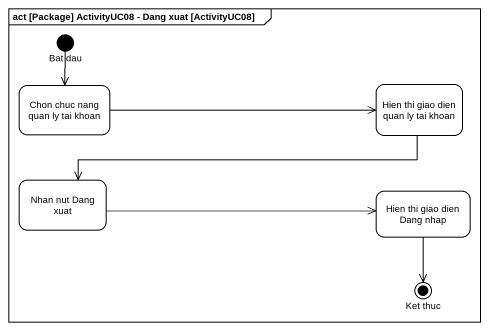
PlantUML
@startuml
mainframe act [Package] ActivityUC08 - Dang xuat [ActivityUC08]
hide empty description
state "Bat dau" as Bat_dau <<start>> #FFFFFF
state "Chon chuc nang quan ly tai khoan" as Chon_chuc_nang_quan_ly_tai #FFFFFF
state "Hien thi giao dien quan ly tai khoan" as Hien_thi_giao_dien_quan_ly #FFFFFF
state "Nhan nut Dang xuat" as Nhan_nut_Dang_xuat #FFFFFF
state "Hien thi giao dien Dang nhap" as Hien_thi_giao_dien_Dang_nhap #FFFFFF
state "Ket thuc" as Ket_thuc <<end>> #FFFFFF
Bat_dau --> Chon_chuc_nang_quan_ly_tai
Chon_chuc_nang_quan_ly_tai -right-> Hien_thi_giao_dien_quan_ly
Hien_thi_giao_dien_quan_ly -left-> Nhan_nut_Dang_xuat
Nhan_nut_Dang_xuat -right-> Hien_thi_giao_dien_Dang_nhap
Hien_thi_giao_dien_Dang_nhap --> Ket_thuc
@enduml
